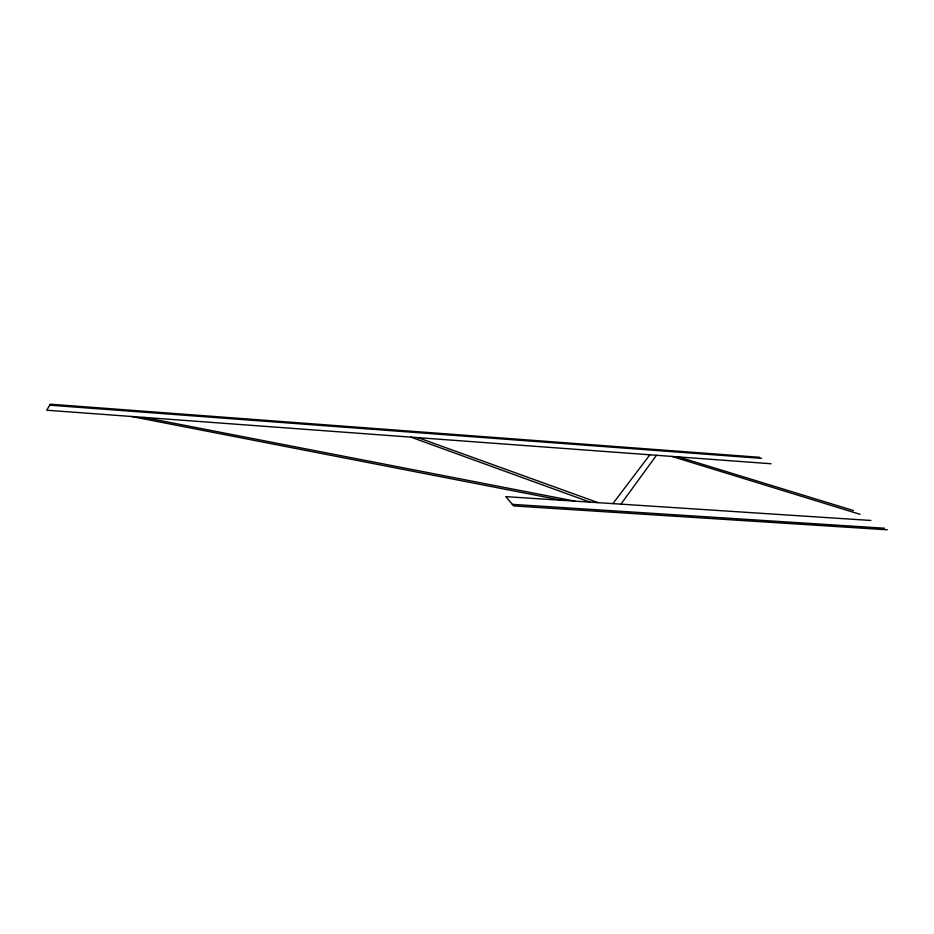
<?xml version="1.0" encoding="UTF-8"?>
<svg xmlns="http://www.w3.org/2000/svg" width="934" height="934" viewBox="0 0 934 934"><rect width="100%" height="100%" fill="white"/><g stroke="black" fill="none" stroke-linecap="round" stroke-linejoin="round"><path stroke-width="1.4" d="M620.912 504.15L656.485 455.278M612.891 503.624L649.866 454.788M887.3 529.8L513.653 505.936L505.773 496.631L870.885 520.471M512.311 504.348L884.51 528.212M771.04 463.754L46.7 410.213L50.296 404.2L759.704 457.31M49.7 405.181L761.56 458.361M143.801 417.393L574.935 501.149M131.297 416.471L561.894 500.297M678.364 456.901L853.384 510.536M671.803 456.411L860.027 514.307M418.058 437.661L598.064 502.655M410.902 437.135L589.984 502.13"/></g></svg>
